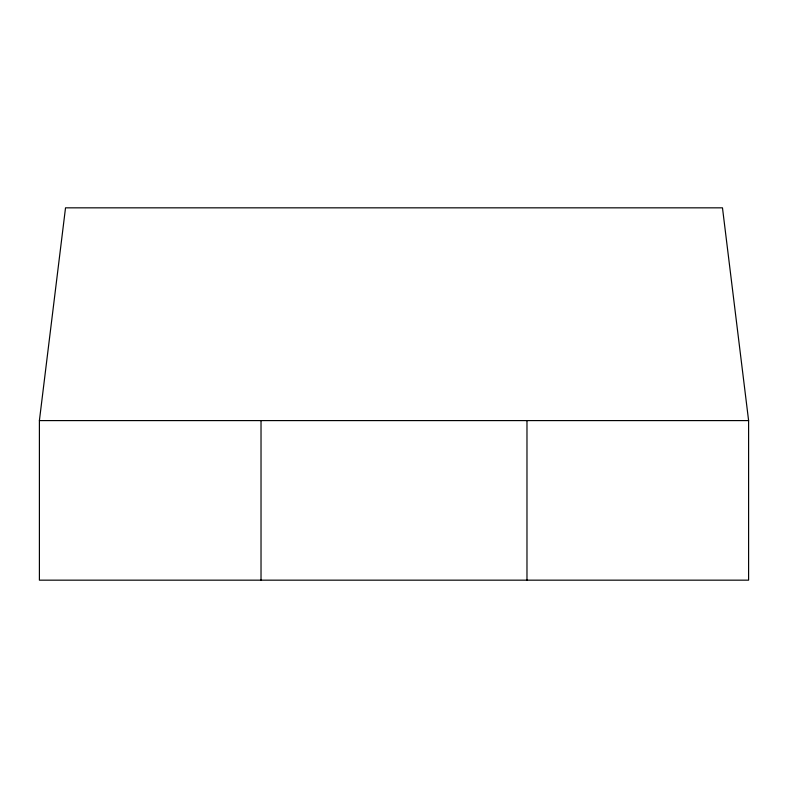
<?xml version="1.0" encoding="UTF-8"?>
<svg xmlns="http://www.w3.org/2000/svg" width="788" height="788" viewBox="0 0 788 788"><rect width="100%" height="100%" fill="white"/><g stroke="black" fill="none" stroke-linecap="round" stroke-linejoin="round"><path stroke-width="1.18" d="M39.4 420.595L65.522 207.835L722.478 207.835L748.6 420.595L748.6 580.165L39.4 580.165L39.4 420.595L748.6 420.595M526.975 420.595L526.975 580.165M261.025 420.595L261.025 580.165"/></g></svg>
